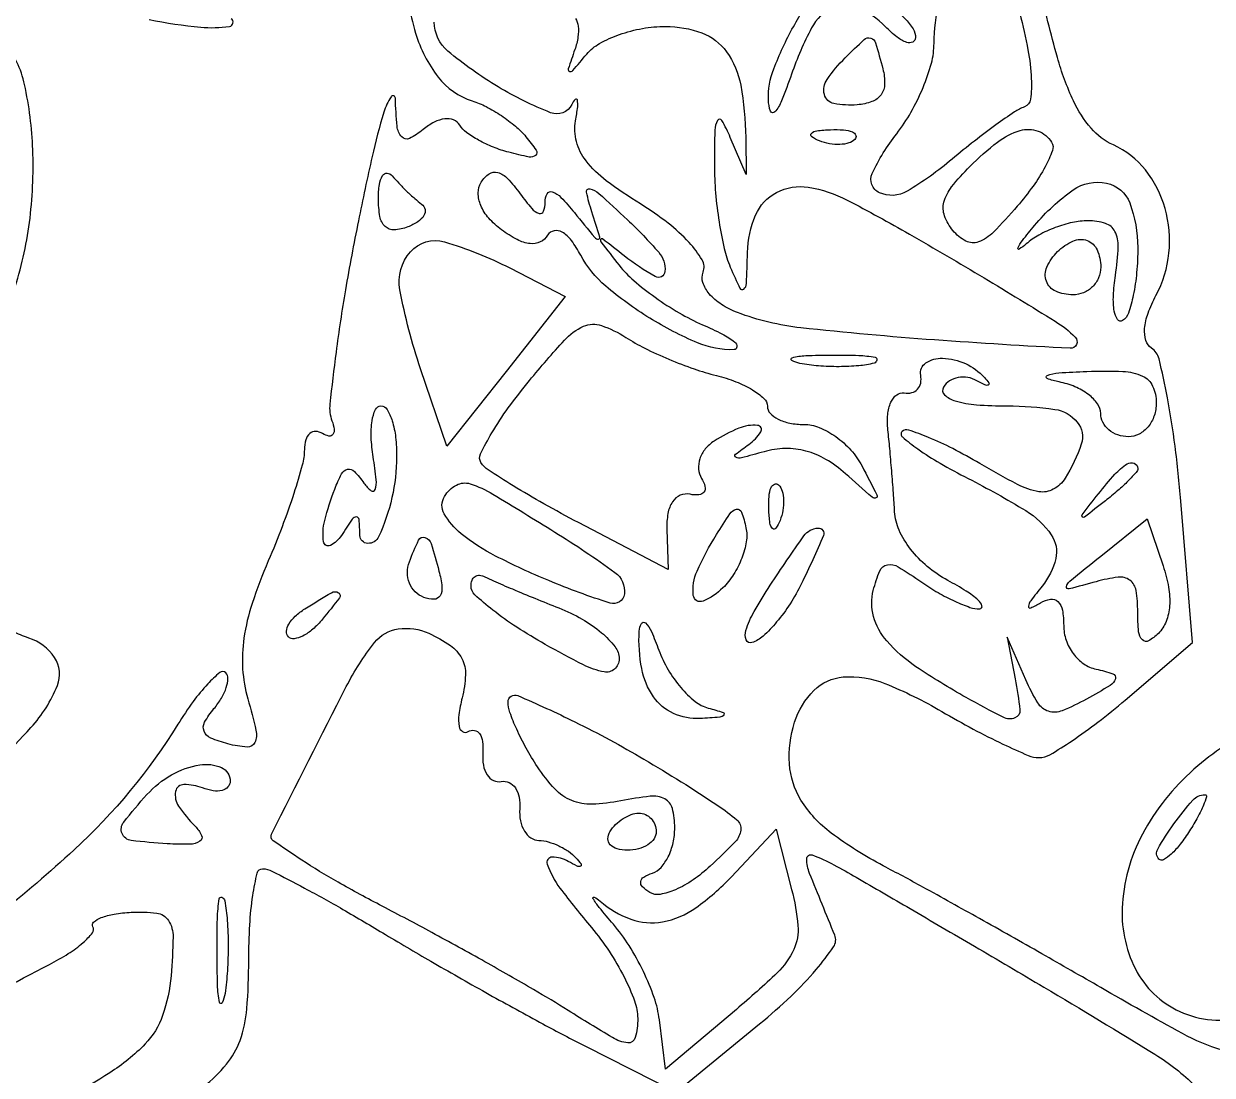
# Model space of a CAD drawing. Extents: x 21 to 741, y 101 to 447.
# Drawn here: x 425.9 to 490, y 168.8 to 225.6 of the extents above; entities that cross this region are included whole.
import ezdxf

# ---------------------------------------------------------------- set-up
doc = ezdxf.new("R2010")
doc.units = 0

msp = doc.modelspace()

# ---------------------------------------------------------------- linework, layer by layer
for points in [[(479.632773, 226.201548, -0.016167), (480.069668, 224.22999, -0.034178), (480.252984, 222.675886, -0.04306), (480.21206, 221.569834, -0.282242), (479.880707, 221.154351, 0.061071), (479.346396, 220.883348, 0.008822), (478.342136, 220.182906, 0.009892), (477.180122, 219.306022, 0.008317), (475.983524, 218.332682, -0.040758), (473.546144, 216.599834, -0.246142), (472.046179, 216.518944, -0.415559), (471.663526, 217.55343, -0.058344), (472.982399, 219.704754, 0.038027), (473.754709, 220.856972, 0.030676), (474.40733, 222.197198, 0.031639), (474.857013, 223.516228, 0.066424), (475, 224.587806, -0.063219), (475.279918, 226.792821, -0.036071), (476.137843, 229.341918, -0.036081), (477.164302, 231.368188, -0.487741), (477.877559, 231.455774, -0.108687), (478.148262, 231.032391, -0.007487), (478.621133, 229.684366, -0.01039), (479.131877, 228.042711, -0.00761)], [(472.065741, 226.964816, -0.038466), (472.805888, 226.492189, -0.043639), (473.431812, 225.929321, -0.048557), (473.865503, 225.363691, -0.14018), (474, 224.893388, -0.286638), (473.850555, 224.65412, -0.202362), (473.525279, 224.636261, -0.079982), (473.005558, 224.922963, -0.030426), (472.383929, 225.473214, 0.085673), (470.84407, 226.559728, 0.231165), (469.540948, 226.545644, 0.156501), (468.389259, 225.416216, 0.037352), (467.306442, 222.924891, -0.01042), (466.765701, 221.471443, -0.088421), (466.400879, 220.880913, -0.568681), (466.169393, 220.926184, -0.079087), (466.056442, 221.527494, -0.099584), (466.346791, 223.212042, -0.033606), (467.404693, 225.480421, -0.028938), (468.685873, 227.517455, -0.242467), (469.622445, 228, -0.089589), (469.923101, 227.945693, -0.010838), (470.550142, 227.695915, -0.012596), (471.287827, 227.36121, -0.010066)], [(472.236983, 223.201777, -0.068842), (472.333055, 222.393546, -0.151344), (472.139537, 221.80873, -0.151331), (471.649287, 221.435699, -0.068826), (470.853614, 221.263926, -0.066508), (469.597599, 221.336397, -0.289749), (469.079227, 221.823693, -0.218964), (469.226649, 222.638998, -0.043875), (470.2, 223.8, -0.009638), (471.227864, 224.788983, -0.264014), (471.580161, 224.871693, -0.253596), (471.840842, 224.612586, -0.008982)], [(470.729167, 219.395833, -0.126455), (470.402231, 219.202593, -0.060344), (469.916927, 219.123424, -0.05415), (469.359369, 219.160852, -0.051402), (468.8125, 219.316886, -0.054073), (468.395823, 219.538436, -0.470617), (468.37858, 219.720685, -0.168741), (468.670344, 219.862007, -0.018894), (469.416667, 219.921053, -0.028489), (470.112848, 219.910055, -0.077125), (470.592839, 219.799335, -0.208169), (470.77538, 219.614691, -0.296942)], [(481.349216, 219.243974, -0.23227), (481.393402, 218.790478, -0.033344), (480.997017, 217.916933, -0.032157), (480.349662, 216.877321, -0.022288), (479.494104, 215.788042, -0.017138), (478.202074, 214.386145, -0.108212), (477.392532, 213.86003, -0.216429), (476.720374, 213.904167, -0.096856), (476.018959, 214.477156, -0.086732), (475.56844, 215.264566, -0.152477), (475.535718, 216.007144, -0.103938), (475.951369, 216.83416, -0.028144), (476.933088, 217.933088, -0.031767), (478.431782, 219.252551, -0.092718), (479.653108, 219.878275, -0.162294), (480.61356, 219.84635, -0.167082)], [(447.333846, 215.900797, -0.184397), (447.515618, 215.613958, -0.18911), (447.457495, 215.282643, -0.113197), (447.131397, 214.948295, -0.051558), (446.583846, 214.670548, -0.077355), (445.851868, 214.512998, -0.209198), (445.364278, 214.693663, -0.159869), (445.082483, 215.226522, -0.042374), (445, 216.198051, -0.033082), (445.050461, 216.959887, -0.104173), (445.220312, 217.440241, -0.276882), (445.468642, 217.570502, -0.208354), (445.75, 217.4283, 0.016912), (446.097772, 217.036407, 0.010967), (446.52463, 216.60627, 0.011029), (446.960479, 216.204097, 0.020482)], [(454, 216, -0.120512), (454.11263, 216.460512, -0.373756), (454.387139, 216.568789, -0.118283), (454.85675, 216.264375, -0.019126), (455.581635, 215.44113, 0.001714), (456.688945, 214.091612, 0.233521), (456.875588, 214.007945, 0.493307), (456.954557, 214.119304, 0.003032), (456.526114, 215.476474, -0.023141), (456.23584, 216.543647, -0.548372), (456.418408, 216.726771, -0.130643), (456.896032, 216.480487, -0.004572), (458.440536, 215.055864, -0.025027), (460.132801, 213.298626, -0.203154), (460.47223, 212.259314, -0.546584), (459.950493, 211.984249, -0.037567), (458.274166, 213.107499, 0.001557), (457.103913, 214.02013, 0.463705), (456.998831, 213.997825, 0.297212), (457.010647, 213.858391, 0.00125), (457.999613, 212.596772, 0.048034), (458.787128, 211.773713, 0.022935), (459.940078, 210.868501, 0.022492), (461.240977, 210.025885, 0.029707), (462.499613, 209.385914, -0.015485), (463.57114, 208.87888, -0.049248), (464.236861, 208.450902, -0.23723), (464.355975, 208.194689, -0.396522), (464.20034, 208.039142, -0.108237), (462.227033, 208.409501, -0.037905), (459.648659, 209.741801, -0.038158), (457.271968, 211.471001, -0.093807), (455.922158, 213.14545, 0.037489), (455.419291, 213.93635, 0.097239), (454.920783, 214.387568, 0.187206), (454.485103, 214.463097, 0.207593), (454.136179, 214.220342, -0.143366), (453.730236, 213.855277, -0.142648), (453.190666, 213.765845, -0.09256), (452.498757, 213.982706, -0.035778), (451.643528, 214.518708, -0.054567), (450.960475, 215.142895, -0.080015), (450.527817, 215.830423, -0.09921), (450.388814, 216.50159, -0.140927), (450.552505, 217.084956, -0.101767), (450.98207, 217.540175, -0.22904), (451.439034, 217.6145, -0.133421), (451.969249, 217.28624, -0.029958), (452.652643, 216.460361, 0.018519), (453.277041, 215.669647, 0.134837), (453.67305, 215.40029, 0.404995), (453.911076, 215.512456, 0.09045)], [(486, 213.559017, -0.022111), (485.940065, 212.204359, -0.029051), (485.759402, 210.980125, -0.029295), (485.499046, 210.01377, -0.175643), (485.180944, 209.61183, -0.401493), (484.907784, 209.670055, -0.110488), (484.729549, 210.120059, -0.052318), (484.685627, 210.955997, -0.023425), (484.794443, 212.052813, 0.024838), (484.942811, 213.592561, 0.128713), (484.766464, 214.421462, 0.202723), (484.257182, 214.854911, 0.076425), (483.313499, 215, 0.054304), (482.476793, 214.908858, 0.035367), (481.543947, 214.632812, 0.035408), (480.661184, 214.228815, 0.055211), (479.976534, 213.75, -0.039767), (479.594972, 213.46525, -0.744315), (479.523006, 213.528125, -0.060007), (479.77027, 213.934275, -0.007227), (480.431521, 214.75, -0.065459), (482.511644, 216.666274, -0.209068), (484.319864, 217.03563, -0.255825), (485.564867, 215.962018, -0.089809)], [(452.094844, 212.450954), (455.090369, 210.901908), (451.890082, 206.861218), (448.689796, 202.820527), (447.274817, 207.006443, -0.035118), (446.161422, 211.264249, -0.231559), (446.731161, 213.32658, -0.289405), (448.560935, 213.858183, -0.049184)], [(484, 212.5, -0.099038), (483.885486, 211.927543, -0.097945), (483.559375, 211.440625, -0.097945), (483.072457, 211.114514, -0.099038), (482.5, 211, -0.103678), (481.569797, 211.19498, -0.206496), (481.066255, 211.735179, -0.193059), (481.095775, 212.503522, -0.091649), (481.666667, 213.333333, -0.091649), (482.496478, 213.904225, -0.193059), (483.264821, 213.933745, -0.206496), (483.80502, 213.430203, -0.103678)], [(463.25, 206.639136, -0.031621), (464.302979, 206.307997, -0.043703), (465.192187, 205.872682, -0.051088), (465.814907, 205.404481, -0.208968), (466, 204.980948, 0.19132), (466.148788, 204.606336, 0.088127), (466.577165, 204.288153, 0.06795), (467.21286, 204.072285, 0.047954), (467.964816, 204, -0.097717), (468.803731, 203.834467, -0.057888), (469.699296, 203.339063, -0.054814), (470.512688, 202.610495, -0.061975), (471.110325, 201.75, -0.002316), (471.919739, 200.190014, -0.427089), (471.865844, 200.034337, -0.295389), (471.666531, 200.063281, -0.001776), (470.217173, 201.340133, 0.04844), (469.160083, 202.109177, 0.067332), (468.081943, 202.562068, 0.071362), (466.972139, 202.696724, 0.063458), (465.821664, 202.524626, -0.005662), (464.604149, 202.195639, -0.176875), (464.298765, 202.225523, -0.555536), (464.281209, 202.386019, -0.013694), (465, 202.919181, 0.09747), (465.647324, 203.59258, 0.561986), (465.474374, 203.948187, 0.123381), (464.457329, 203.793028, 0.041949), (463.121885, 203.096491, 0.080303), (462.648539, 202.677237, 0.09057), (462.354934, 202.146146, 0.099522), (462.2842, 201.58764, 0.120874), (462.446214, 201.087027, -0.073596), (462.63222, 200.65511, -0.224881), (462.575743, 200.3494, -0.220179), (462.301503, 200.195182, -0.070972), (461.82433, 200.225223, 0.15396), (461.298604, 200.171975, 0.145708), (460.884914, 199.82646, 0.102883), (460.631925, 199.194036, 0.052036), (460.570342, 198.334317), (460.640684, 196.168633), (455.811838, 198.693568, -0.007345), (453.929739, 199.71317, -0.010097), (452.270821, 200.68819, -0.00712), (450.920253, 201.545868, -0.109735), (450.538244, 201.93812, -0.256979), (450.514703, 202.403861, -0.020161), (451.123626, 203.537583, -0.023475), (452.014504, 204.896929, -0.015574), (453.155575, 206.372572, -0.012036), (455.039511, 208.549186, -0.10346), (456.075469, 209.299921, -0.190375), (457.041392, 209.343091, -0.060759), (458.358828, 208.701891, 0.028243), (459.376703, 208.121997, 0.015572), (460.678843, 207.524432, 0.015484), (462.041088, 206.998991, 0.023931)], [(471.761659, 207.31292, -0.041951), (470.934218, 207.169017, -0.020826), (469.869594, 207.119272, -0.020511), (468.754739, 207.159391, -0.028254), (467.761659, 207.292739, -0.082665), (467.319562, 207.45659, -0.67161), (467.339362, 207.605813, -0.053901), (468.071102, 207.715166, -0.008901), (469.5, 207.747817, -0.009782), (470.938425, 207.726931, -0.038992), (471.814362, 207.62839, -0.417468), (471.916221, 207.476221, -0.285845)], [(477.721056, 206.535286, -0.032353), (477.955453, 206.241636, -0.470839), (477.924295, 206.129543, -0.220372), (477.744793, 206.132098, -0.01807), (477.319098, 206.355987, 0.08588), (476.820558, 206.537391, 0.091062), (476.300578, 206.53532, 0.096704), (475.84016, 206.352269, 0.111964), (475.510081, 206.016312, 0.358771), (475.566339, 205.603235, 0.115134), (476.14521, 205.27391, 0.052923), (477.288387, 205.063238, 0.019126), (478.940983, 205, -0.036047), (481.522874, 204.813618, -0.189625), (482.734197, 204.121788, -0.253445), (482.949652, 202.94202, -0.062229), (482.079903, 201.095045, -0.12782), (481.440285, 200.496625, -0.168492), (480.657943, 200.36714, -0.077781), (479.505251, 200.755633, -0.013181), (477.469184, 201.885681, 0.013985), (476.008952, 202.693062, 0.021703), (474.702734, 203.297997, 0.017424), (473.633801, 203.694823, 0.283774), (473.277063, 203.610396, 0.438783), (473.288933, 203.325055, 0.021212), (474.128044, 202.674047, 0.023241), (475.323595, 201.906153, 0.013181), (476.835246, 201.084051, -0.019065), (479.947348, 199.343807, -0.105526), (481.331967, 198.032352, -0.212807), (481.5694, 196.748675, -0.111646), (480.83609, 195.264237, 0.008244), (480.220219, 194.478382, 0.139028), (480.101525, 194.174121, 0.576966), (480.220855, 194.08896, 0.028561), (480.75, 194.367059, -0.098336), (481.292265, 194.561904, -0.236296), (481.687172, 194.43315, -0.156826), (481.928989, 193.969152, -0.042354), (482, 193.132341, 0.083226), (482.131792, 192.346052, 0.076998), (482.514063, 191.622119, 0.079877), (483.081565, 191.069783, 0.10177), (483.75, 190.779579, -0.030134), (484.651146, 190.533081, -0.408847), (484.790678, 190.25656, -0.181624), (484.50758, 189.897925, -0.009785), (483.233966, 189.16249, -0.029088), (481.920278, 188.534476, -0.175782), (481.177553, 188.504923, -0.182101), (480.603584, 188.958249, -0.031629), (479.955757, 190.206235), (478.943584, 192.5), (479.378172, 190.25, -0.019384), (479.633968, 188.580541, -0.34314), (479.367604, 188.143963, -0.211843), (478.73741, 188.179066, -0.009129), (476.736431, 189.25, -0.020335), (474.024025, 190.914244, -0.06646), (472.449791, 192.305366, -0.109946), (471.734021, 193.630238, -0.133814), (471.719586, 195.035697, -0.034547), (472.076961, 196.096867, -0.257724), (472.478297, 196.416407, -0.18001), (473.067849, 196.304087, -0.016638), (474.333615, 195.478881, 0.02185), (475.217362, 194.915763, 0.023458), (476.126616, 194.446182, 0.023847), (476.940027, 194.119288, 0.093619), (477.472506, 194.040038, 0.492264), (477.586641, 194.20094, 0.137349), (477.390361, 194.50656, 0.041882), (476.738871, 194.994865, 0.015603), (475.75, 195.571975, -0.049571), (474.637685, 196.326657, -0.054024), (473.730849, 197.266254, -0.059049), (473.116508, 198.287064, -0.091837), (472.872377, 199.281937, 0.003784), (472.806673, 200.290661, 0.002226), (472.713616, 201.495795, 0.002226), (472.60988, 202.699519, 0.0038), (472.511131, 203.703749, -0.04773), (472.502649, 204.533004, -0.082273), (472.672564, 205.200295, -0.123405), (472.98527, 205.60398, -0.2151), (473.388754, 205.703749, 0.105978), (473.795287, 205.71588, 0.145365), (474.109244, 205.899709, 0.140178), (474.27926, 206.231252, 0.095883), (474.281012, 206.656965, -0.299937), (474.558958, 207.322271, -0.158206), (475.456288, 207.578802, -0.099169), (476.697293, 207.284236, -0.100768)], [(487, 205.166667, -0.080377), (486.886697, 204.466399, -0.091482), (486.559375, 203.871875, -0.100741), (486.072097, 203.474384, -0.121457), (485.5, 203.333333, -0.082879), (484.927128, 203.428949, -0.092607), (484.440625, 203.704569, -0.100602), (484.115309, 204.115079, -0.117943), (484, 204.597116, 0.157758), (483.83318, 205.112678, 0.07481), (483.339063, 205.616964, 0.062802), (482.61068, 206.034783, 0.051316), (481.75, 206.294267, -0.046718), (481.106001, 206.481997, -0.684758), (481.107174, 206.648031, -0.074062), (481.736267, 206.78543, -0.00772), (483.25, 206.863818, -0.019133), (485.201432, 206.85999, -0.09649), (486.257207, 206.609882, -0.180443), (486.802253, 206.068489, -0.10835)], [(445.984687, 202.25, -0.05446), (445.731424, 200.045437, -0.053475), (445.007836, 197.933206, -0.302227), (444.417765, 197.573934, -0.396602), (444, 198, 0.013145), (443.959637, 198.863616, 0.392993), (443.812916, 199, 0.246379), (443.590222, 198.883174, 0.007698), (443, 198, -0.132242), (442.405839, 197.463867, -0.513866), (442.038895, 197.654068, -0.098532), (442.100373, 198.808527, -0.029202), (442.639163, 200.502058, -0.02855), (443.011322, 201.327669, -0.224412), (443.337595, 201.575041, -0.259814), (443.701927, 201.461867, -0.036959), (444.217453, 200.833846, 0.069547), (444.606895, 200.417752, 0.517849), (444.825801, 200.479763, 0.113151), (444.885957, 201.006301, 0.011733), (444.716961, 202.25, -0.029035), (444.610709, 203.304034, -0.048682), (444.659496, 204.192187, -0.066541), (444.839154, 204.80529, -0.29647), (445.138672, 205, -0.26536), (445.469038, 204.811387, -0.058771), (445.742487, 204.192187, -0.046366), (445.927973, 203.303602, -0.029681)], [(486, 201.622445, -0.184603), (485.91885, 201.410139, -0.013803), (485.485937, 200.952641, -0.017649), (484.920402, 200.425681, -0.012436), (484.25, 199.872445, -0.001576), (483.120493, 198.99236, -0.377591), (483, 199, -0.377591), (482.99236, 199.120493, -0.001576), (483.872445, 200.25, -0.017685), (484.76332, 201.306759, -0.065617), (485.426111, 201.869516, -0.241985), (485.806605, 201.90695, -0.307699)], [(454.524091, 198.187807, -0.017168), (457.77088, 196.008855, -0.273603), (458.280112, 194.841226, -0.469484), (457.508342, 194.346501, -0.02199), (454.199681, 195.561035, -0.018659), (451.321161, 196.891975, -0.052441), (449.461411, 198.097684, -0.094678), (448.551079, 199.174034, -0.273211), (448.570027, 200.113307, -0.129282), (449.21149, 200.72309, -0.206806), (449.952238, 200.793737, -0.057322), (451.180559, 200.234418, -0.003731)], [(466.683114, 198.8125, -0.054073), (466.461564, 198.395823, -0.470617), (466.279315, 198.37858, -0.168741), (466.137993, 198.670344, -0.018894), (466.078947, 199.416667, -0.028489), (466.089945, 200.112848, -0.077125), (466.200665, 200.592839, -0.208169), (466.385309, 200.77538, -0.296942), (466.604167, 200.729167, -0.126455), (466.797407, 200.402231, -0.060344), (466.876576, 199.916927, -0.05415), (466.839148, 199.359369, -0.051402)], [(463.596087, 195.167516, -0.098748), (462.52958, 194.455682, -0.496343), (462.003075, 194.763995, -0.136482), (462.20417, 196.079593, -0.0328), (463.25, 198.047217, -0.011254), (463.979717, 199.16924, -0.188413), (464.339398, 199.41489, -0.383453), (464.611424, 199.264304, -0.031602), (464.846087, 198.41545, -0.092638), (464.862402, 197.666446, -0.051148), (464.621661, 196.779982, -0.048592), (464.180995, 195.900514, -0.056008)], [(467.840886, 195.399622, -0.029814), (467.229579, 194.314421, -0.031338), (466.502709, 193.328462, -0.033017), (465.77142, 192.565094, -0.106784), (465.168337, 192.213288, -0.402619), (464.857132, 192.363694, -0.167345), (464.845109, 192.876216, -0.051666), (465.290737, 193.89759, -0.016401), (466.156549, 195.317899, -0.009309), (467.977936, 197.98673, -0.230148), (468.739648, 198.403745, -0.553397), (469.024597, 197.994638, -0.012722)], [(487.1125, 192.7125, -0.066368), (486.587824, 192.311268, -0.343756), (486.25, 192.359525, -0.171211), (486.04701, 192.804986, -0.022113), (486, 193.867388, 0.039618), (485.907343, 195.034938, 0.198376), (485.571388, 195.582826, 0.191267), (484.93765, 195.745392, 0.03656), (483.75, 195.504705, -0.005883), (482.290921, 195.114571, -0.546013), (482.156387, 195.239914, -0.178128), (482.324892, 195.526609, -0.002224), (484, 196.887941), (486.5, 198.901248), (487.3625, 196.363124, -0.037702), (487.660962, 195.204922, -0.06138), (487.715924, 194.192469, -0.075075), (487.530051, 193.354354, -0.104702)], [(448.270184, 196.074818, -0.035406), (448.428687, 195.227822, -0.161087), (448.327833, 194.743291, -0.267182), (448.003059, 194.555617, -0.092317), (447.449957, 194.657577, -0.106238), (446.986569, 194.959911, -0.099364), (446.674868, 195.432625, -0.096097), (446.563226, 196.003091, -0.092277), (446.670131, 196.582759, -0.020449), (447.172296, 197.746726, -0.373549), (447.515104, 197.894746, -0.244361), (447.840142, 197.568848, -0.012243)], [(454.75, 194.087102, -0.036424), (455.993868, 193.488181, -0.045158), (457.045313, 192.750474, -0.051621), (457.775639, 191.990618, -0.16714), (458, 191.33819, -0.214355), (457.75088, 190.783797, -0.233937), (457.18461, 190.629178, -0.069317), (456.07369, 191.011521, -0.010538), (454, 192.120156, -0.015934), (452.467687, 193.046808, -0.022728), (451.175, 193.972033, -0.019874), (450.204353, 194.800275, -0.209135), (450, 195.267474, -0.090615), (450.057166, 195.580318, -0.156406), (450.220312, 195.785497, -0.166209), (450.46419, 195.850197, -0.104937), (450.75, 195.768261, 0.020046), (451.214836, 195.544742, 0.002563), (452.234375, 195.110078, 0.002996), (453.450665, 194.607439, 0.002491)], [(441.979944, 193.475834, -0.039407), (441.453252, 192.934292, -0.06172), (440.916631, 192.569338, -0.085026), (440.452534, 192.423579, -0.234162), (440.13646, 192.530207, -0.225585), (440.032091, 192.823706, -0.108439), (440.159984, 193.21208, -0.073916), (440.507686, 193.640546, -0.044429), (441.02896, 194.03906, -0.007952), (442.458847, 194.911828, -0.273213), (442.839289, 194.911334, -0.447869), (442.89468, 194.6293, -0.011124)], [(462.812932, 188.677206, -0.012058), (463.610628, 188.445988, -0.529168), (463.652933, 188.30481, -0.205237), (463.429337, 188.187359, -0.006184), (462.356989, 188.116001, -0.12182), (460.928192, 188.388371, -0.133927), (459.849606, 189.291488, -0.106425), (459.216865, 190.807495, -0.057722), (459.078947, 192.831787, -0.115784), (459.196348, 193.243422, -0.491563), (459.412195, 193.275752, -0.09735), (459.737071, 192.812537, -0.016682), (460.141879, 191.811205, 0.045207), (460.643194, 190.749574, 0.043601), (461.332394, 189.781464, 0.046892), (462.095497, 189.039636, 0.105271)], [(449.521049, 189.227843, 0.027096), (449.344724, 188.319471, 0.078798), (449.357298, 187.682062, 0.21471), (449.547127, 187.404584, 0.282522), (449.847014, 187.405449, -0.178887), (450.185879, 187.47398, -0.208146), (450.461561, 187.299248, -0.119148), (450.623797, 186.865958, -0.04998), (450.637095, 186.239238, 0.063671), (450.668634, 185.58958, 0.100715), (450.8729, 185.072819, 0.133446), (451.212808, 184.769677, 0.163176), (451.632353, 184.710784, -0.157778), (452.052355, 184.656329, -0.13414), (452.393199, 184.364194, -0.103025), (452.598791, 183.864296, -0.065887), (452.632353, 183.234907, 0.067593), (452.669033, 182.58836, 0.088261), (452.881587, 182.036616, 0.10626), (453.232312, 181.664274, 0.146762), (453.666667, 181.524123, -0.063743), (454.174316, 181.448443, -0.040467), (454.735417, 181.239678, -0.040165), (455.262074, 180.939969, -0.058031), (455.666667, 180.589675, -0.025923), (455.942162, 180.255494, -0.476478), (455.912236, 180.139122, -0.226751), (455.728576, 180.142093, -0.015014), (455.25, 180.398692, 0.133886), (454.382079, 180.625865, 0.513148), (454.114193, 180.24452, 0.077119), (454.802748, 178.952893, 0.013952), (456.5, 176.817631, -0.028758), (457.45679, 175.537927, -0.028332), (458.265625, 174.150658, -0.029539), (458.831176, 172.857045, -0.088502), (459, 171.91073, -0.062252), (458.870785, 170.876921, -0.375207), (458.460406, 170.593626, -0.106926), (457.633651, 170.873805, -0.005674), (455.25, 172.338956, 0.009173), (453.376766, 173.472386, 0.003594), (450.753221, 174.96966, 0.003556), (447.891562, 176.549015, 0.004422), (445.207773, 177.97482, -0.009268), (442.817834, 179.274364, -0.015316), (440.856005, 180.469629, -0.009048), (439.320227, 181.51115, -0.370916), (439.229136, 181.873319, -0.002575), (443.26507, 189.836053, -0.047591), (444.787306, 192.214224, -0.194228), (446.074912, 192.955963, -0.142574), (447.722806, 192.716529, -0.044359), (448.886595, 192.05607, -0.123122), (449.503044, 191.354551, -0.129592), (449.699404, 190.468903, -0.051631)], [(463.321623, 183.422519, -0.031843), (464.356947, 182.634765, -0.2496), (464.567111, 182.088872, -0.163457), (464.26692, 181.460629, -0.012743), (462.92018, 180.140263, -0.036798), (461.992091, 179.39517, -0.048241), (461.041906, 178.868045, -0.056951), (460.206104, 178.612883, -0.18613), (459.64781, 178.717665, -0.056723), (459.254562, 179.027238, -0.237834), (459.161737, 179.304027, -0.227656), (459.328295, 179.552199, -0.052616), (459.799254, 179.766418, 0.131743), (460.258814, 180.069961, 0.067123), (460.647281, 180.648833, 0.059461), (460.910706, 181.397759, 0.054915), (461, 182.208333, 0.060422), (460.872862, 183.256573, 0.219688), (460.464665, 183.767701, 0.14387), (459.672442, 183.910726, 0.022561), (458.087202, 183.66744, -0.04052), (456.535597, 183.486013, -0.106276), (455.437671, 183.681669, -0.108201), (454.528916, 184.308295, -0.042906), (453.587202, 185.507257, -0.018464), (452.979643, 186.513696, -0.020105), (452.466241, 187.534528, -0.020039), (452.099264, 188.43831, -0.086624), (452, 189.006971, -0.538206), (452.522921, 189.352052, -0.013516), (455.606013, 187.933577, -0.018524), (459.33706, 185.918101, -0.01361)], [(489.248935, 185.556012, 0.089206), (486.378969, 182.102302, 0.110877), (485.169617, 178.116031, 0.136276), (485.874754, 174.586424, 0.170428), (488.269222, 172.287155, 0.172501), (491.773107, 171.985542, 0.115725), (495.361963, 173.882301, 0.102823), (498.048231, 177.421437, 0.11154), (499, 181.634859, -0.028647), (499.12017, 183.730597, -0.207805), (499.613805, 184.584148, -0.141167), (500.687157, 184.983516, -0.011196), (503.75, 185.147021), (508.5, 185.294042), (503, 186.06071, -0.004865), (500.70547, 186.403346, -0.004511), (498.359341, 186.798792, -0.004502), (496.278191, 187.188278, -0.015087), (494.925417, 187.496733, 0.064724), (493.524311, 187.672913, 0.081492), (492.236674, 187.456114, 0.065393), (490.882292, 186.785035, 0.027225)], [(437, 184.726345, -0.19079), (436.877347, 184.416611, -0.145561), (436.559375, 184.231326, -0.097465), (436.074454, 184.209878, -0.054126), (435.5, 184.361626, 0.091887), (434.499717, 184.546902, 0.359176), (434.049589, 184.175573, 0.199276), (434.214036, 183.372664, 0.04753), (435.100468, 182.299532, -0.085836), (435.452167, 181.800745, -0.378948), (435.360333, 181.483246, -0.138681), (434.820247, 181.322561, -0.017848), (433.601174, 181.349532, -0.016242), (431.656847, 181.525573, -0.270364), (431.160399, 181.903663, -0.271877), (431.246711, 182.520139, -0.016386), (432.504156, 184.004593, -0.078898), (433.829798, 185.07169, -0.090524), (435.360683, 185.612765, -0.144915), (436.520527, 185.462727, -0.296868)], [(488.796329, 182.045478, -0.024393), (488.297361, 181.327019, -0.042404), (487.80785, 180.791514, -0.056568), (487.393826, 180.488076, -0.338299), (487.145354, 180.521312, -0.339718), (487.07466, 181.060257, -0.023968), (487.951851, 182.42138, -0.025825), (488.971097, 183.70252, -0.215004), (489.630919, 184, -0.501937), (489.712779, 183.890145, -0.028402), (489.544995, 183.425859, -0.025291), (489.237283, 182.795522, -0.013385)], [(460, 182, -0.153634), (459.879982, 181.618621, -0.097988), (459.542039, 181.29375, -0.080552), (459.037096, 181.074545, -0.062283), (458.440983, 181, -0.066118), (457.889346, 181.073267, -0.138808), (457.521475, 181.29375, -0.191142), (457.392057, 181.620352, -0.139169), (457.5, 182, -0.06081), (457.806203, 182.382515, -0.051032), (458.2129, 182.70625, -0.053229), (458.653442, 182.926698, -0.089642), (459.059017, 183, -0.105429), (459.418051, 182.923444, -0.099231), (459.723586, 182.70625, -0.096318), (459.928382, 182.381732, -0.092995)], [(464.326717, 172.402201), (460.5, 169.175841), (460.169923, 171.837921, 0.053255), (459.889267, 173.037806, 0.028126), (459.303792, 174.452389, 0.027642), (458.534248, 175.847979, 0.038071), (457.684903, 177, -0.006447), (456.925622, 177.904176, -0.040792), (456.584511, 178.398438, -0.746004), (456.647147, 178.464426, -0.061623), (456.96498, 178.25, 0.093411), (458.636877, 177.269696, 0.132562), (460.346354, 177.131876, 0.108859), (462.138282, 177.889501, 0.049976), (464.060274, 179.564159), (466.469177, 182.128319), (467.311305, 178.87844, -0.041196), (467.648823, 176.9263, -0.130915), (467.424699, 175.632232, -0.094284), (466.534236, 174.384542, -0.015613)], [(436.717581, 173.26375, -0.075924), (436.561388, 172.761725, -0.720633), (436.418418, 172.780601, -0.040183), (436.315278, 173.711719, -0.006817), (436.286014, 175.5, -0.00738), (436.307632, 177.29708, -0.030832), (436.403147, 178.374351, -0.49082), (436.549185, 178.455688, -0.248898), (436.703931, 178.26375, -0.031163), (436.839977, 177.209518, -0.015827), (436.885962, 175.872547, -0.015659), (436.846293, 174.485188, -0.022548)]]:
    msp.add_lwpolyline(points, format="xyb", close=True)
for points in [[(446.459515, 228.52603, 0.066838), (447.004186, 225.135239, 0.091862), (448.228509, 222.760154, 0.152234), (450.061452, 221.480496, -0.043055), (450.818294, 221.166391, -0.027362), (451.640061, 220.680307, -0.027423), (452.399894, 220.1102, -0.044916), (452.966846, 219.539948, -0.023043), (453.513459, 218.815885, -0.374663), (453.480739, 218.536014, -0.239374), (453.141316, 218.442968, -0.013358), (452.041567, 218.699381, -0.031563), (451.206063, 218.975222, -0.031273), (450.409249, 219.354748, -0.032886), (449.757364, 219.775152, -0.094956), (449.395389, 220.169265, 0.162766), (449.061569, 220.447324, 0.124066), (448.586463, 220.506998, 0.090674), (448.013683, 220.328072, 0.052321), (447.410972, 219.926114, -0.05828), (446.678278, 219.449946, -0.339643), (446.255381, 219.533459, -0.158543), (446.008054, 220.107971, -0.01568), (445.91571, 221.627555, 0.731349), (445.683868, 221.693858, 0.073584), (445.29442, 220.865594, 0.017329), (444.661533, 218.466876, 0.006166), (443.919044, 215, 0.007019), (443.221767, 211.265998, 0.009804), (442.710959, 207.908181, 0.006594), (442.377646, 205.100764, 0.115946), (442.49188, 204.198062, -0.050756), (442.612004, 203.737835, -0.198405), (442.544175, 203.458037, -0.291829), (442.328608, 203.373593, -0.090002), (441.988546, 203.507079, 0.131122), (441.612958, 203.620313, 0.189986), (441.290385, 203.504958, 0.144373), (441.072827, 203.161847, 0.069696), (441, 202.641922, -0.066818), (440.887732, 201.805579, -0.011475), (440.42897, 200.26726, -0.012321), (439.800292, 198.475291, -0.010726), (439.056069, 196.630803, 0.021307), (438.185967, 194.335554, 0.043225), (437.739822, 192.458432, 0.052623), (437.670242, 190.794869, 0.054041), (437.951577, 189.168843, -0.013244), (438.388887, 187.476081, -0.162462), (438.325896, 186.820441, -0.316646), (437.909403, 186.571015, -0.045545), (436.874432, 186.743088, -0.035814), (435.943039, 187.059383, -0.201428), (435.583302, 187.427206, -0.226025), (435.61623, 187.911917, -0.04511), (436.121425, 188.646309, 0.038777), (436.528147, 189.221831, 0.055014), (436.787974, 189.791715, 0.069409), (436.875195, 190.273054, 0.209502), (436.756568, 190.576765, 0.385669), (436.433009, 190.592702, 0.033705), (435.780854, 189.979833, 0.030682), (435.001534, 189.031176, 0.017655), (434.177041, 187.802599, -0.067545), (428.57254, 181.020909, -0.036991), (420.115684, 174.302748, -0.037081)], [(490.549254, 170.190118, -0.049606), (488.415459, 171.095905, -0.00611), (484, 173.581952, 0.001946), (480.817325, 175.408973, 0.001673), (477.456126, 177.306269, 0.001684), (474.393472, 179.008037, 0.004854), (472.254899, 180.160002, -0.038686), (469.454344, 181.922525, -0.094921), (467.816239, 183.707678, -0.123222), (467.19467, 185.661633, -0.092792), (467.470679, 187.907619, -0.120019), (468.518132, 189.630617, -0.17978), (470.101956, 190.35683, -0.115125), (472.34885, 190.005546, -0.036457), (475.413688, 188.497714, 0.009456), (477.119036, 187.541169, 0.012292), (478.717794, 186.733704, 0.010003), (480.073453, 186.123262, 0.101115), (480.676733, 186, 0.13433), (481.253991, 186.157937, 0.014031), (482.452716, 186.913129, 0.016602), (483.850113, 187.918027, 0.012568), (485.316948, 189.108523), (488.956145, 192.217047), (488.325964, 199.858523, 0.010899), (488.01542, 202.831449, 0.015796), (487.601502, 205.438271, 0.011364), (487.147499, 207.549825, 0.191419), (486.744646, 208.122826, -0.177132), (486.437775, 208.534633, -0.093521), (486.371191, 209.177004, -0.066506), (486.553283, 210.006743, -0.035652), (486.981786, 210.965967, 0.097605), (487.682577, 213.25736, 0.094711), (487.473047, 215.66937, 0.099074), (486.409401, 217.747763, 0.118741), (484.682652, 219.098732, -0.10823), (483.479792, 220.000213, -0.069223), (482.527996, 221.47279, -0.041387), (481.661711, 223.825144, -0.011056), (480.681435, 227.696289, -0.006683)], [(424.791965, 225.627668, -0.142681), (425.874799, 226.463041, -0.084965)], [(432.623375, 225.8739, 0.027119), (435.403898, 225.459079, 0.060767), (436.956977, 225.50182, 0.688743), (437.047746, 225.916209, 0.045258)], [(455.635547, 225.932001, -0.105903), (455.783213, 225.518774, -0.072794), (455.775453, 224.928428, -0.044189), (455.604535, 224.25, 0.004895), (455.253492, 223.209293, 0.398116), (455.32044, 223.067904, 0.317379), (455.492367, 223.110678, 0.004152), (456.247546, 224, -0.091734), (456.941864, 224.575544, -0.042543), (458.013342, 225.059375, -0.040234), (459.259567, 225.389146, -0.044595), (460.5, 225.5, -0.089524), (462.465033, 225.145321, -0.148203), (463.794568, 224.131645, -0.112945), (464.561546, 222.318514, -0.04016), (464.830035, 219.5), (464.859429, 217.5), (464, 219.5, 0.025867), (463.546876, 220.420165, 0.583232), (463.309101, 220.421472, 0.125039), (463.162081, 219.893349, 0.00568), (463.140571, 218, 0.021187), (463.203596, 216.513342, 0.017569), (463.393028, 214.940625, 0.017926), (463.669393, 213.510209, 0.044819), (464, 212.5, 0.009496), (464.518827, 211.353169, 0.491061), (464.726052, 211.30813, 0.210232), (464.872484, 211.605596, 0.004437), (464.929715, 213.281385, -0.094554), (465.368862, 215.303888, -0.172544), (466.499251, 216.531764, -0.16195), (468.210956, 216.81481, -0.081421), (470.31377, 216.118613, -0.009491), (473.675416, 214.276961, -0.005304), (477.698356, 211.915666, -0.002935), (481.546714, 209.57074, -0.058995), (482.619787, 208.718887, -0.68543), (482.348557, 208.111189, -0.005436), (475.031546, 208.562699, -0.009074), (467.813453, 209.218806, -0.063717), (464.386607, 210.043112, -0.051918), (463.516355, 210.48196, -0.07396), (462.865625, 211.05092, -0.095164), (462.520742, 211.660417, -0.174639), (462.532357, 212.223726, 0.229836), (462.475364, 212.889327, 0.051481), (461.775627, 213.828919, 0.042206), (460.63669, 214.876094, 0.026384), (459.146995, 215.909152, -0.022478), (457.301585, 217.167665, -0.066439), (456.208996, 218.240233, -0.100474), (455.691662, 219.279998, -0.110316), (455.644826, 220.403413, 0.013164), (455.759507, 221.153324, 0.088466), (455.740369, 221.527893, 0.599593), (455.626057, 221.558674, 0.076686), (455.440184, 221.287286, -0.393577), (454.297382, 220.839512, -0.040857), (451.466484, 222.235549, -0.039407), (448.756369, 224.16455, -0.219276), (448.012379, 225.737863, -0.277554)], [(425.313387, 211.221874, 0.047774), (426.157098, 214.899409, 0.041918), (426.339399, 218.837628, 0.044171), (425.894336, 222.356377, 0.113158), (424.808589, 224.665902, -0.335573)], [(422.75, 184.071775, 0.016549), (426.238105, 187.629077, 0.090416), (427.66819, 189.899292, 0.246505), (427.51432, 191.408896, 0.171275), (426.118778, 192.462301, -0.043559), (425.237, 192.829298, -0.018233)], [(435.553574, 168.220801, 0.053838), (436.798415, 169.437798, 0.086766), (437.528242, 170.724258, 0.06582), (437.894119, 172.42837, 0.020013), (438, 175.07258, -0.014303), (438.054043, 176.961422, -0.023484), (438.220312, 178.551815, -0.020015), (438.455011, 179.764636, -0.348976), (438.75, 179.997429, -0.118338), (439.249041, 179.87583, -0.004217), (441.009661, 178.952461, -0.007577), (443.07834, 177.804518, -0.005212), (445.389272, 176.443701, 0.004833), (448.001399, 174.902853, 0.003335), (450.987507, 173.206531, 0.003362), (453.881183, 171.613597, 0.006868), (456.177053, 170.410281), (461.075562, 167.928018), (465.584008, 171.622351, 0.018158), (467.278703, 173.117088, 0.027109), (468.635825, 174.552148, 0.025524), (469.576319, 175.783547, 0.253329), (469.642161, 176.408342, -0.002422), (468.283675, 179.747544, -0.092767), (468.126542, 180.536756, -0.529178), (468.425045, 180.744893, -0.032483), (469.59837, 180.207509, -0.007614), (470.797247, 179.537442, -0.000718), (473.711205, 177.844469, -0.000919), (477.179225, 175.814379, -0.000723), (480.929137, 173.602705, -0.004897), (486.927853, 169.973206, -0.055821), (489.101446, 168.267235, -0.129134)], [(417.493821, 167.787173, -0.105005), (418.892208, 169.756671, -0.056071), (421.710554, 171.820677, -0.011002), (427.23601, 174.825477, 0.02272), (428.256589, 175.411868, 0.037381), (429.05374, 176.007452, 0.044214), (429.561182, 176.534941, 0.317765), (429.581969, 176.868128, -0.372485), (429.622714, 177.120462, -0.084492), (430.028622, 177.357742, -0.04991), (430.73453, 177.546039, -0.025248), (431.650219, 177.647591, -0.045302), (433.03055, 177.605374, -0.225792), (433.667541, 177.201337, -0.146087), (433.913126, 176.31839, -0.016532), (433.80426, 174.222566, -0.062039), (433.34846, 172.072263, -0.109429), (432.402776, 170.532538, -0.059028), (430.493996, 168.976001, -0.008356), (426.164898, 166.324975, -0.00508)]]:
    msp.add_lwpolyline(points, format="xyb")

doc.saveas('drawing.dxf')
